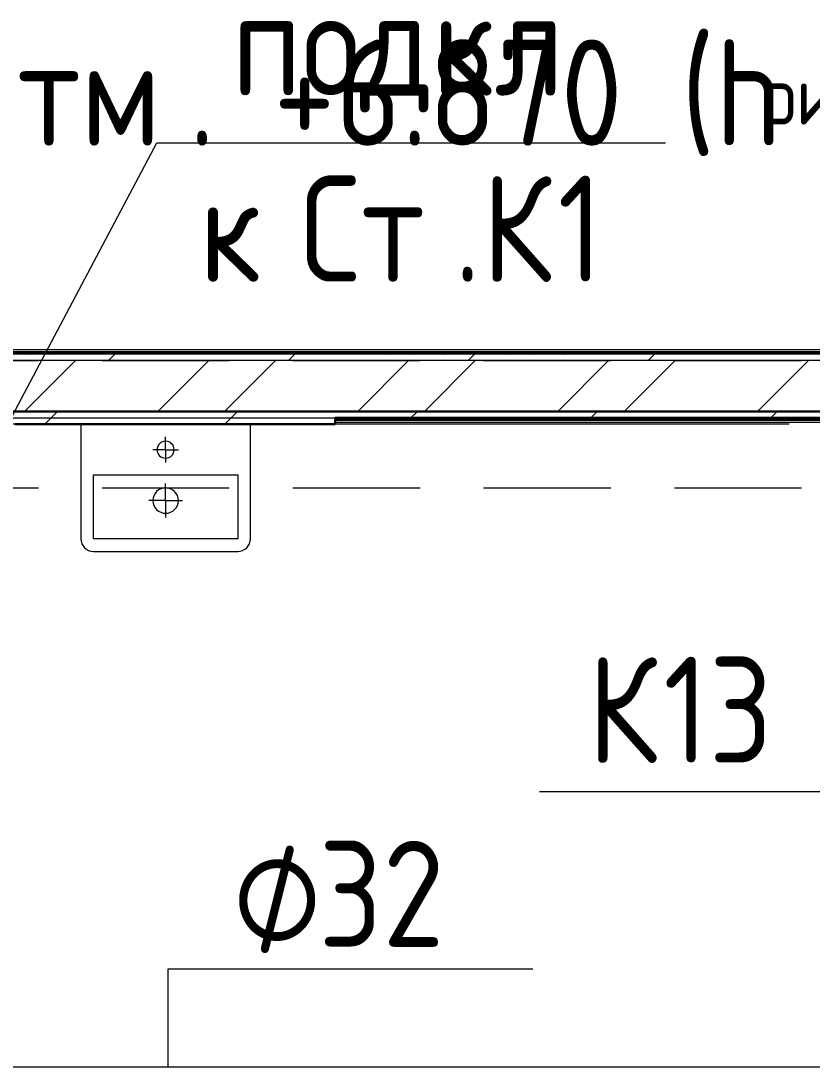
# Model space of a CAD drawing. Header units: millimetres. Extents: x -88595 to 880822, y -1054509 to -148035.
# Drawn here: x 290917 to 292783, y -278217 to -275751 of the extents above; entities that cross this region are included whole.
import ezdxf

# ---------------------------------------------------------------- set-up
doc = ezdxf.new("R2010")
doc.units = ezdxf.units.MM
doc.linetypes.add('ADSK_Линия сетки', pattern=[25, 20, -2.5, 0, -2.5])
doc.linetypes.add('ADSK_Сверху', pattern=[4.5, 3, -1.5])
for name, color, linetype, lineweight in [('Аннотация', 7, 'Continuous', 20), ('Линии', 7, 'Continuous', 9), ('Марки', 7, 'Continuous', 20), ('Оборудование', 7, 'Continuous', 18), ('Ограждение', 7, 'Continuous', 9), ('Оси', 7, 'Continuous', 9), ('Стены наружные', 7, 'Continuous', 18), ('Стены штриховка', 7, 'Continuous', 9), ('Трубопровод', 7, 'Continuous', 18), ('Узлы', 7, 'Continuous', 18)]:
    doc.layers.add(name, color=color, linetype=linetype, lineweight=lineweight)
doc.styles.add('$2$GOST Common_7', font='GOST_Common.ttf', dxfattribs={"width": 0.9, "height": 250})
doc.styles.add('$3$GOST Common', font='GOST_Common.ttf', dxfattribs={"width": 0.9, "height": 250})
doc.styles.add('GOST Common_2', font='GOST_Common.ttf', dxfattribs={"width": 0.9, "height": 350})
doc.styles.add('GOST Common_4', font='GOST_Common.ttf', dxfattribs={"width": 0.9, "height": 3.5})

# ---------------------------------------------------------------- blocks, each defined once
blk = doc.blocks.new('$0$ADSK_M_Оборудование1 - ADSK_Марка_15-3198495-В_Координация_2 этаж ОВ3')
at = {"layer": 'Марки'}
blk.add_line((-3.5, 0), (3.5, 0), dxfattribs=at)
blk = doc.blocks.new('$0$ADSK_Аннотация_Текст_сВыноской - Текст с выноской-3260329-В_Координация_2 этаж ОВ3')
at = {"layer": 'Аннотация'}
blk.add_line((-6, 0), (6, 0), dxfattribs=at)
blk = doc.blocks.new('$0$ADSK_M_Трубы - Диаметр_8-160846-В_Координация_2 этаж ОВ3')
at = {"layer": 'Марки'}
blk.add_line((0, 0), (8, 0), dxfattribs=at)
blk = doc.blocks.new('2 этаж')
at = {"layer": 'Линии', "linetype": 'ADSK_Сверху', "ltscale": 100}
for p, q in [((311892.5, 651256.5), (345102.5, 651256.5)), ((311892.5, 650956.5), (345102.5, 650956.5))]:
    blk.add_line(p, q, dxfattribs=at)
at = {"layer": 'Ограждение'}
for p, q in [((323432.5, 651281.5), (319132.5, 651281.5)), ((320992.5, 651111.5), (322517.5, 651111.5))]:
    blk.add_line(p, q, dxfattribs=at)
at = {"layer": 'Оси', "linetype": 'ADSK_Линия сетки', "ltscale": 100}
blk.add_line((364564.8, 651106.5), (287587.4, 651106.5), dxfattribs=at)
at = {"layer": 'Стены наружные', "lineweight": 30}
for p, q in [((323432.5, 651276.5), (319122.5, 651276.5)), ((320217.5, 651136.5), (322542.5, 651136.5)), ((320237.5, 651106.5), (320992.5, 651106.5)), ((320992.5, 651121.5), (322527.5, 651121.5)), ((320992.5, 651106.5), (320992.5, 651116.5)), ((320992.5, 651116.5), (322522.5, 651116.5))]:
    blk.add_line(p, q, dxfattribs=at)
at = {"layer": 'Стены наружные', "linetype": 'Continuous', "lineweight": 9}
for p, q in [((320260.6, 651271.5), (320265.6, 651276.5)), ((320331.3, 651271.5), (320336.3, 651276.5)), ((320402, 651271.5), (320407, 651276.5)), ((320472.7, 651271.5), (320477.7, 651276.5)), ((320543.4, 651271.5), (320548.4, 651276.5)), ((320614.1, 651271.5), (320619.1, 651276.5)), ((320684.8, 651271.5), (320689.8, 651276.5)), ((320755.6, 651271.5), (320760.6, 651276.5)), ((320826.3, 651271.5), (320831.3, 651276.5)), ((320897, 651271.5), (320902, 651276.5)), ((320967.7, 651271.5), (320972.7, 651276.5)), ((321038.4, 651271.5), (321043.4, 651276.5)), ((321109.1, 651271.5), (321114.1, 651276.5)), ((321179.8, 651271.5), (321184.8, 651276.5)), ((321250.5, 651271.5), (321255.5, 651276.5)), ((321321.2, 651271.5), (321326.2, 651276.5)), ((321391.9, 651271.5), (321396.9, 651276.5)), ((321462.7, 651271.5), (321467.7, 651276.5)), ((321533.4, 651271.5), (321538.4, 651276.5)), ((321604.1, 651271.5), (321609.1, 651276.5)), ((321674.8, 651271.5), (321679.8, 651276.5)), ((321745.5, 651271.5), (321750.5, 651276.5)), ((321816.2, 651271.5), (321821.2, 651276.5)), ((321886.9, 651271.5), (321891.9, 651276.5)), ((321957.6, 651271.5), (321962.6, 651276.5)), ((322028.3, 651271.5), (322033.3, 651276.5)), ((322099.1, 651271.5), (322104.1, 651276.5)), ((320259.9, 651136.5), (320379.9, 651256.5)), ((320457.7, 651256.5), (320472.7, 651271.5)), ((320574.2, 651136.5), (320694.2, 651256.5)), ((320731.4, 651136.5), (320851.4, 651256.5)), ((320882, 651256.5), (320897, 651271.5)), ((321045.7, 651136.5), (321165.7, 651256.5)), ((321202.9, 651136.5), (321322.9, 651256.5)), ((321306.2, 651256.5), (321321.2, 651271.5)), ((321517.2, 651136.5), (321637.2, 651256.5)), ((321674.3, 651136.5), (321794.3, 651256.5)), ((321730.5, 651256.5), (321745.5, 651271.5)), ((321988.6, 651136.5), (322108.6, 651256.5)), ((320322.7, 651121.5), (320337.7, 651136.5)), ((320747, 651121.5), (320762, 651136.5)), ((321171.2, 651121.5), (321186.2, 651136.5)), ((321595.5, 651121.5), (321610.5, 651136.5)), ((322019.8, 651121.5), (322034.8, 651136.5)), ((320307.7, 651106.5), (320322.7, 651121.5)), ((320732, 651106.5), (320747, 651121.5)), ((321024.8, 651116.5), (321029.8, 651121.5)), ((321095.5, 651116.5), (321100.5, 651121.5)), ((321166.2, 651116.5), (321171.2, 651121.5)), ((321236.9, 651116.5), (321241.9, 651121.5)), ((321307.7, 651116.5), (321312.7, 651121.5)), ((321378.4, 651116.5), (321383.4, 651121.5)), ((321449.1, 651116.5), (321454.1, 651121.5)), ((321519.8, 651116.5), (321524.8, 651121.5)), ((321590.5, 651116.5), (321595.5, 651121.5)), ((321661.2, 651116.5), (321666.2, 651121.5)), ((321731.9, 651116.5), (321736.9, 651121.5)), ((321802.6, 651116.5), (321807.6, 651121.5)), ((321873.3, 651116.5), (321878.3, 651121.5)), ((321944.1, 651116.5), (321949.1, 651121.5)), ((322014.8, 651116.5), (322019.8, 651121.5)), ((322085.5, 651116.5), (322090.5, 651121.5))]:
    blk.add_line(p, q, dxfattribs=at)
at = {"layer": 'Стены штриховка'}
for p, q in [((323432.5, 651271.5), (319122.5, 651271.5)), ((323432.5, 651256.5), (319697.5, 651256.5)), ((320232.5, 651121.5), (320992.5, 651121.5)), ((320992.5, 651116.5), (320992.5, 651121.5))]:
    blk.add_line(p, q, dxfattribs=at)
at = {"layer": 'Узлы', "lineweight": 9}
for p, q in [((320392.5, 651106.5), (320392.5, 650836.5)), ((320792.5, 650836.5), (320792.5, 651106.5)), ((320592.5, 651046.5), (320592.5, 651076.5)), ((320592.5, 651046.5), (320562.5, 651046.5)), ((320592.5, 651046.5), (320592.5, 651016.5)), ((320592.5, 651046.5), (320622.5, 651046.5)), ((320592.5, 650926.5), (320592.5, 650966.5)), ((320592.5, 650926.5), (320552.5, 650926.5)), ((320592.5, 650926.5), (320592.5, 650886.5)), ((320592.5, 650926.5), (320632.5, 650926.5)), ((320422.5, 650806.5), (320592.5, 650806.5)), ((320592.5, 650806.5), (320762.5, 650806.5))]:
    blk.add_line(p, q, dxfattribs=at)
at = {"layer": 'Узлы'}
for p, q in [((320422.5, 650836.5), (320422.5, 650987.4)), ((320422.5, 650987.4), (320762.5, 650987.4)), ((320762.5, 650987.4), (320762.5, 650836.5)), ((320762.5, 650836.5), (320422.5, 650836.5))]:
    blk.add_line(p, q, dxfattribs=at)
at = {"layer": 'Узлы', "lineweight": 9}
for centre, radius, start, end in [((320592.5, 651046.5), 20, 90, 180.0116), ((320592.5, 651046.5), 20, 0, 90), ((320592.5, 651046.5), 20, 180, 270), ((320592.5, 651046.5), 20, 270, 0), ((320592.5, 650926.5), 30, 90, 180.0077), ((320592.5, 650926.5), 30, 0, 90), ((320592.5, 650926.5), 30, 180, 270), ((320592.5, 650926.5), 30, 270, 0)]:
    blk.add_arc(centre, radius, start, end, dxfattribs=at)
at = {"layer": 'Узлы'}
for centre, start, end in [((320422.5, 650836.5), 180, 270), ((320762.5, 650836.5), 270, 0)]:
    blk.add_arc(centre, 30, start, end, dxfattribs=at)
at = {"layer": 'Аннотация', "width": 0.9}
for s, height, style, p in [('. +6.870 (h', 250, 'GOST Common_2', (320646.9, 651763.4)), ('отм', 250, 'GOST Common_2', (320105.2, 651763.4)), ('риг', 138.75, 'GOST Common_4', (321996.4, 651812.6))]:
    blk.add_text(s, height=height, dxfattribs=dict(at, style=style)).set_placement(p)

msp = doc.modelspace()

# ---------------------------------------------------------------- linework, layer by layer
at = {"layer": 'Аннотация'}
msp.add_line((290704.9, -277043.5), (291237.2, -276038.8), dxfattribs=at)
at = {"layer": 'Марки'}
for p, q in [((291264, -277985.8), (291324.3, -277985.8)), ((291264, -278217.5), (291264, -277985.8))]:
    msp.add_line(p, q, dxfattribs=at)
at = {"layer": 'Трубопровод', "color": 24, "linetype": 'Continuous', "true_color": 0xa52900}
msp.add_line((292838.8, -278217.5), (290721.4, -278217.5), dxfattribs=at)

# ---------------------------------------------------------------- block references
at = {"layer": 'Аннотация', "xscale": 100, "yscale": 100, "zscale": 100}
msp.add_blockref('$0$ADSK_Аннотация_Текст_сВыноской - Текст с выноской-3260329-В_Координация_2 этаж ОВ3', (291837.2, -276038.8), dxfattribs=at)
at = {"layer": 'Марки', "xscale": 99.99999999999993, "yscale": 99.99999999999993, "zscale": 99.99999999999993}
for name, p in [('$0$ADSK_M_Оборудование1 - ADSK_Марка_15-3198495-В_Координация_2 этаж ОВ3', (292489.8, -277568)), ('$0$ADSK_M_Трубы - Диаметр_8-160846-В_Координация_2 этаж ОВ3', (291324.3, -277985.8))]:
    msp.add_blockref(name, p, dxfattribs=at)
at = {"layer": 'Оборудование', "color": 5, "true_color": 0x0000ff}
msp.add_blockref('2 этаж', (-29334.2, -927808.4), dxfattribs=at)

# ---------------------------------------------------------------- texts
at = {"layer": 'Аннотация', "lineweight": 9, "char_height": 250, "attachment_point": 1, "style": '$3$GOST Common'}
for s, insert, width in [('подкл', (291413.7, -275677.1), 974.05), ('Ст', (291575.6, -276115.9), 440.126), ('\\fGOST Common|b0|i0|c204|p34|;\\W.9;К', (292004.2, -276115.9), 216.456), ('\\fGOST Common|b0|i0|c204|p34|;\\W.9;1', (292182.8, -276115.9), 137.089), ('\\fGOST Common|b0|i0|c204|p34|;\\W.9;к', (291337.5, -276115.9), 194.81), ('\\fGOST Common|b0|i0|c204|p34|;\\W.9;.', (291938.8, -276115.9), 79.367)]:
    msp.add_mtext(s, dxfattribs=dict(at, insert=insert, width=width))
at = {"layer": 'Марки', "lineweight": 9, "char_height": 250, "attachment_point": 1}
for s, insert, width, style in [('\\fGOST Common|b0|i0|c204|p34|;\\W.9;К', (292253.3, -277250.1), 216.456, '$3$GOST Common'), ('13', (292431.9, -277250.1), 331.899, '$3$GOST Common'), ('32', (291618.8, -277684.2), 389.62, '$3$GOST Common'), ('\\fGOST Common|b0|i0|c254|p34|;\\W.9;⌀', (291416.4, -277684.2), 245.316, '$2$GOST Common_7')]:
    msp.add_mtext(s, dxfattribs=dict(at, insert=insert, width=width, style=style))

doc.saveas('drawing.dxf')
